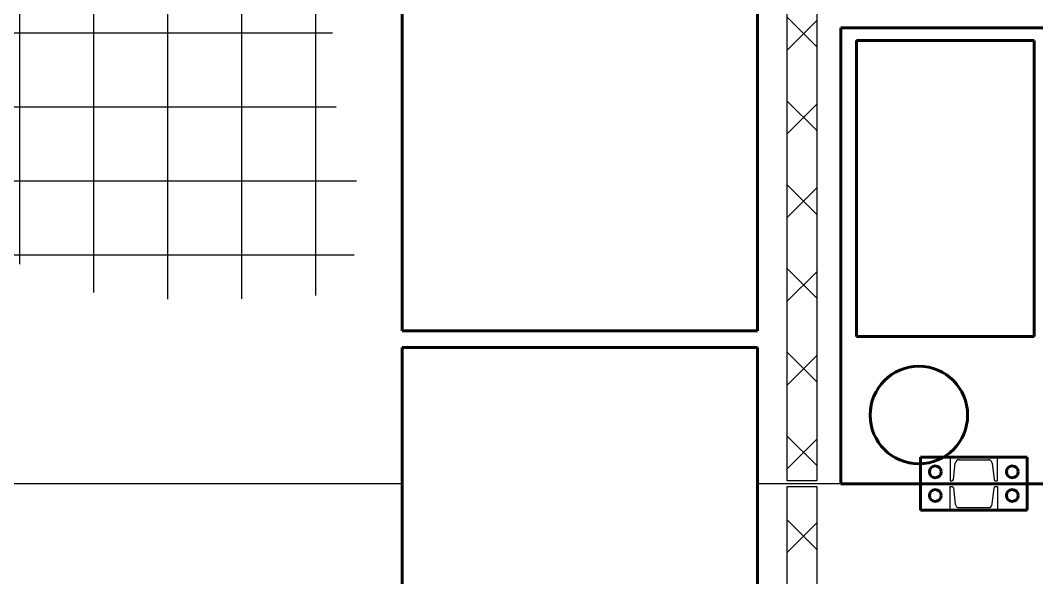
# Model space of a CAD drawing. Header units: millimetres. Extents: x 0 to 1680, y 0 to 594.
# Drawn here: x 567.52 to 601.84, y 476.6 to 495.43 of the extents above; entities that cross this region are included whole.
import ezdxf

# ---------------------------------------------------------------- set-up
doc = ezdxf.new("R2010")
doc.units = ezdxf.units.MM
for name, pattern in [('K5LT32792', [0]), ('K5LT_BASIC', [0]), ('K5LT_REINFORCED', [0])]:
    doc.linetypes.add(name, pattern=pattern)
doc.layers.add('Системный слой', color=7, linetype='Continuous')
pattern_1 = [(45, (0, 0), (-1.4142136, 1.4142136), []), (135, (0, 0), (-1.4142136, -1.4142136), [])]

# ---------------------------------------------------------------- blocks, each defined once
blk = doc.blocks.new('U104')
at = {"layer": 'Системный слой', "color": 5, "linetype": 'K5LT32792', "lineweight": 60, "true_color": 0x0000ff}
for p, q in [((607.233, 495.177), (595.233, 495.177)), ((595.233, 495.177), (595.233, 479.777)), ((607.233, 479.777), (607.233, 495.177)), ((595.233, 479.777), (607.233, 479.777))]:
    blk.add_line(p, q, dxfattribs=at)
blk = doc.blocks.new('U253')
at = {"layer": 'Системный слой', "color": 5, "linetype": 'K5LT32792', "lineweight": 60, "true_color": 0x0000ff}
for p, q in [((580.418, 484.937), (580.418, 500.937)), ((580.418, 500.937), (592.418, 500.937)), ((592.418, 500.937), (592.418, 484.937)), ((592.418, 484.937), (580.418, 484.937))]:
    blk.add_line(p, q, dxfattribs=at)
blk = doc.blocks.new('U255')
at = {"layer": 'Системный слой', "color": 5, "linetype": 'K5LT32792', "lineweight": 60, "true_color": 0x0000ff}
for p, q in [((580.418, 468.377), (580.418, 484.377)), ((580.418, 484.377), (592.418, 484.377)), ((592.418, 484.377), (592.418, 468.377)), ((592.418, 468.377), (580.418, 468.377))]:
    blk.add_line(p, q, dxfattribs=at)
blk = doc.blocks.new('U282')
at = {"layer": 'Системный слой'}
h = blk.add_hatch(dxfattribs=at)
h.set_pattern_fill('', angle=45, style=0, pattern_type=0)
h.set_pattern_definition(pattern_1)
h.paths.add_polyline_path([(594.418, 479.877), (594.418, 527.577), (593.418, 527.577), (593.418, 479.877)])
at = {"layer": 'Системный слой', "color": 150, "linetype": 'K5LT_BASIC', "lineweight": 25, "true_color": 0x0080ff}
for p, q in [((593.418, 479.877), (593.418, 527.577)), ((594.418, 527.577), (594.418, 479.877)), ((594.418, 479.877), (593.418, 479.877))]:
    blk.add_line(p, q, dxfattribs=at)
blk = doc.blocks.new('U465')
at = {"layer": 'Системный слой'}
h = blk.add_hatch(dxfattribs=at)
h.set_pattern_fill('', angle=45, style=0, pattern_type=0)
h.set_pattern_definition(pattern_1)
h.paths.add_polyline_path([(594.418, 463.377), (594.418, 479.677), (593.418, 479.677), (593.418, 463.377)])
at = {"layer": 'Системный слой', "color": 150, "linetype": 'K5LT_BASIC', "lineweight": 25, "true_color": 0x0080ff}
for p, q in [((593.418, 479.677), (594.418, 479.677)), ((593.418, 463.377), (593.418, 479.677)), ((594.418, 479.677), (594.418, 463.377)), ((594.418, 463.377), (593.418, 463.377))]:
    blk.add_line(p, q, dxfattribs=at)
blk = doc.blocks.new('U1120')
at = {"layer": 'Системный слой', "color": 134, "linetype": 'K5LT_REINFORCED', "lineweight": 60, "true_color": 0x009696}
for p, q in [((597.918, 479.777), (597.918, 480.677)), ((597.918, 480.677), (601.518, 480.677)), ((601.518, 480.677), (601.518, 479.777)), ((601.518, 479.777), (597.918, 479.777))]:
    blk.add_line(p, q, dxfattribs=at)
blk = doc.blocks.new('U1121')
at = {"layer": 'Системный слой', "color": 150, "linetype": 'K5LT_BASIC', "lineweight": 25, "true_color": 0x0080ff}
for p, q in [((600.518, 480.677), (598.918, 480.677)), ((598.918, 480.677), (598.918, 479.877)), ((599.223, 480.587), (600.213, 480.587)), ((600.518, 479.877), (600.518, 480.677)), ((599.03, 479.922), (599.094, 480.472)), ((600.342, 480.472), (600.406, 479.922)), ((598.918, 479.877), (598.98, 479.877)), ((600.455, 479.877), (600.518, 479.877))]:
    blk.add_line(p, q, dxfattribs=at)
for centre, radius, start, end in [((599.223, 480.457), 0.13, 90, 173.4224), ((600.213, 480.457), 0.13, 6.5776, 90), ((598.98, 479.927), 0.05, 270, 353.4224), ((600.455, 479.927), 0.05, 186.5776, 270)]:
    blk.add_arc(centre, radius, start, end, dxfattribs=at)
blk = doc.blocks.new('U1119')
at = {"layer": 'Системный слой', "color": 134, "linetype": 'K5LT_REINFORCED', "lineweight": 60, "true_color": 0x009696}
for centre in [(598.418, 480.177), (601.018, 480.177)]:
    blk.add_circle(centre, 0.2, dxfattribs=at)
at = {"layer": 'Системный слой'}
for name in ['U1120', 'U1121']:
    blk.add_blockref(name, (0, 0), dxfattribs=at)
blk = doc.blocks.new('U1103')
at = {"layer": 'Системный слой'}
blk.add_blockref('U1119', (0, 0), dxfattribs=at)
blk = doc.blocks.new('U1204')
at = {"layer": 'Системный слой', "color": 5, "linetype": 'K5LT32792', "lineweight": 60, "true_color": 0x0000ff}
for p, q in [((595.761, 484.748), (595.761, 494.748)), ((595.761, 494.748), (601.761, 494.748)), ((601.761, 494.748), (601.761, 484.748)), ((601.761, 484.748), (595.761, 484.748))]:
    blk.add_line(p, q, dxfattribs=at)
blk = doc.blocks.new('U1513')
at = {"layer": 'Системный слой', "color": 134, "linetype": 'K5LT_REINFORCED', "lineweight": 60, "true_color": 0x009696}
for p, q in [((601.518, 479.777), (597.918, 479.777)), ((597.918, 479.777), (597.918, 478.877)), ((601.518, 478.877), (601.518, 479.777)), ((597.918, 478.877), (601.518, 478.877))]:
    blk.add_line(p, q, dxfattribs=at)
blk = doc.blocks.new('U1514')
at = {"layer": 'Системный слой', "color": 150, "linetype": 'K5LT_BASIC', "lineweight": 25, "true_color": 0x0080ff}
for p, q in [((598.918, 479.677), (598.98, 479.677)), ((598.918, 478.877), (598.918, 479.677)), ((599.03, 479.633), (599.094, 479.082)), ((600.342, 479.082), (600.406, 479.633)), ((600.455, 479.677), (600.518, 479.677)), ((600.518, 479.677), (600.518, 478.877)), ((600.518, 478.877), (598.918, 478.877)), ((599.223, 478.967), (600.213, 478.967))]:
    blk.add_line(p, q, dxfattribs=at)
for centre, radius, start, end in [((598.98, 479.627), 0.05, 6.5776, 90), ((600.455, 479.627), 0.05, 90, 173.4224), ((599.223, 479.097), 0.13, 186.5776, 270), ((600.213, 479.097), 0.13, 270, 353.4224)]:
    blk.add_arc(centre, radius, start, end, dxfattribs=at)
blk = doc.blocks.new('U1512')
at = {"layer": 'Системный слой', "color": 134, "linetype": 'K5LT_REINFORCED', "lineweight": 60, "true_color": 0x009696}
for centre in [(598.418, 479.377), (601.018, 479.377)]:
    blk.add_circle(centre, 0.2, dxfattribs=at)
at = {"layer": 'Системный слой'}
for name in ['U1513', 'U1514']:
    blk.add_blockref(name, (0, 0), dxfattribs=at)

msp = doc.modelspace()

# ---------------------------------------------------------------- hatches: boundary and pattern name
at = {"layer": 'Системный слой'}
h = msp.add_hatch(dxfattribs=at)
h.set_pattern_fill('', angle=90, style=0, pattern_type=0)
h.set_pattern_definition([(90, (0, 0), (-2.5, 2e-16), []), (180, (0, 0), (-3e-16, -2.5), [])])
h.paths.add_polyline_path([(562.73318, 498.59935), (562.73318, 494.59935), (562.79462, 494.05481), (562.88774, 493.51478), (563.01221, 492.98111), (563.16761, 492.45562), (563.35342, 491.94008), (563.56899, 491.43627), (563.8136, 490.9459), (564.08641, 490.47064), (564.38648, 490.01211), (564.71281, 489.57187), (565.06427, 489.15143), (565.43967, 488.75221), (565.83772, 488.37558), (566.25708, 488.02282), (566.6963, 487.69513), (567.1539, 487.39364), (567.62832, 487.11937), (568.11793, 486.87324), (568.62108, 486.65611), (569.13603, 486.46871), (569.66105, 486.31169), (570.19433, 486.18556), (570.73406, 486.09078), (571.27841, 486.02765), (571.82551, 485.9964), (572.37351, 485.99713), (572.86674, 486.0252), (576.86674, 486.0252), (577.11909, 486.04118), (577.36741, 486.08888), (577.60772, 486.16752), (577.83619, 486.27586), (578.04917, 486.41216), (578.24324, 486.57425), (578.41531, 486.75952), (578.56263, 486.96503), (578.68285, 487.18748), (578.77403, 487.42332), (578.83473, 487.66879), (578.86397, 487.91995), (578.86674, 488.0252), (578.86674, 492.0252), (578.66744, 492.10675), (578.4824, 492.2169), (578.3157, 492.35322), (578.171, 492.51271), (578.0515, 492.69186), (577.95983, 492.88672), (577.89801, 493.093), (577.86739, 493.30615), (577.86865, 493.52149), (577.90177, 493.73428), (577.96601, 493.93982), (578.05996, 494.13359), (578.18155, 494.31132), (578.2446, 494.38503), (576.02941, 501.91248), (575.33909, 501.47893), (574.6323, 501.07281), (573.91011, 500.69474), (573.17364, 500.3453), (572.42402, 500.02503), (571.66241, 499.73443), (570.88998, 499.47394), (570.10793, 499.24397), (569.31745, 499.04486), (568.51977, 498.87693), (567.71612, 498.74043), (566.90772, 498.63558), (566.09583, 498.56253), (565.28171, 498.5214), (564.46659, 498.51225), (563.65174, 498.5351), (562.83842, 498.58991)])

# ---------------------------------------------------------------- linework, layer by layer
at = {"layer": 'Системный слой', "color": 150, "linetype": 'K5LT_BASIC', "lineweight": 25, "true_color": 0x0080ff}
for p, q in [((544.41796, 479.77733), (580.41796, 479.77733)), ((592.41796, 479.77733), (595.23261, 479.77733))]:
    msp.add_line(p, q, dxfattribs=at)
at = {"layer": 'Системный слой', "color": 5, "linetype": 'K5LT32792', "lineweight": 60, "true_color": 0x0000ff}
msp.add_circle((597.8641, 482.09407), 1.6469, dxfattribs=at)

# ---------------------------------------------------------------- block references
at = {"layer": 'Системный слой'}
for name in ['U1103', 'U282', 'U253', 'U104', 'U1204', 'U255', 'U465', 'U1512']:
    msp.add_blockref(name, (0, 0), dxfattribs=at)

doc.saveas('drawing.dxf')
